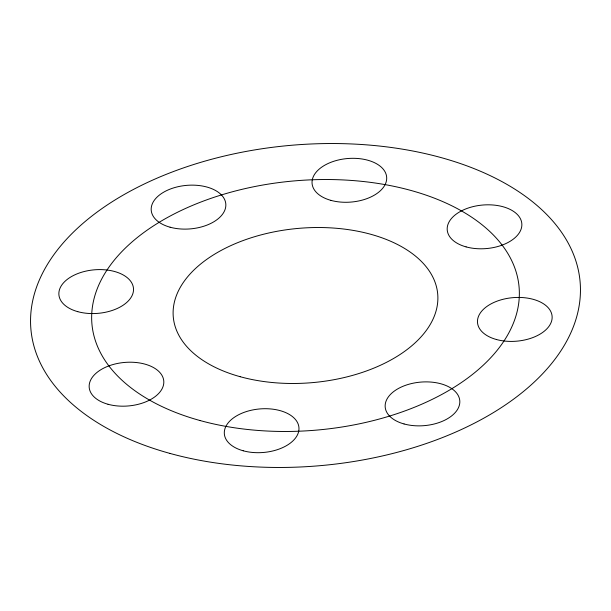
<?xml version="1.0" encoding="UTF-8"?>
<svg xmlns="http://www.w3.org/2000/svg" width="611" height="611" viewBox="0 0 611 611"><rect width="100%" height="100%" fill="white"/><g stroke="black" fill="none" stroke-linecap="round" stroke-linejoin="round"><path stroke-width="0.92" d="M240.184 376.704A132.709 77.437 -4.9 0 0 437.881 297.442A132.709 77.437 -4.9 0 0 238.435 242.353A132.709 77.437 -4.9 0 0 240.184 376.704M108.055 404.276A37.431 21.843 -4.9 0 0 163.817 381.921A37.431 21.843 -4.9 0 0 107.567 366.386A37.431 21.843 -4.9 0 0 108.055 404.276M243.216 450.788A37.431 21.843 -4.9 0 0 298.978 428.433A37.431 21.843 -4.9 0 0 242.72 412.891A37.431 21.843 -4.9 0 0 243.216 450.788M404.062 423.958A37.431 21.843 -4.9 0 0 459.823 401.603A37.431 21.843 -4.9 0 0 403.573 386.06A37.431 21.843 -4.9 0 0 404.062 423.958M496.384 339.502A37.431 21.843 -4.9 0 0 552.145 317.147A37.431 21.843 -4.9 0 0 495.895 301.605A37.431 21.843 -4.9 0 0 496.384 339.502M466.101 246.89A37.431 21.843 -4.9 0 0 521.863 224.535A37.431 21.843 -4.9 0 0 465.605 208.993A37.431 21.843 -4.9 0 0 466.101 246.89M330.941 200.377A37.431 21.843 -4.9 0 0 386.702 178.022A37.431 21.843 -4.9 0 0 330.452 162.488A37.431 21.843 -4.9 0 0 330.941 200.377M170.087 227.208A37.431 21.843 -4.9 0 0 225.849 204.853A37.431 21.843 -4.9 0 0 169.598 189.318A37.431 21.843 -4.9 0 0 170.087 227.208M77.765 311.663A37.431 21.843 -4.9 0 0 133.526 289.309A37.431 21.843 -4.9 0 0 77.276 273.774A37.431 21.843 -4.9 0 0 77.765 311.663M169.843 453.385A275.622 160.838 -4.9 0 0 580.45 288.766A275.622 160.838 -4.9 0 0 166.207 174.349A275.622 160.838 -4.9 0 0 169.843 453.385M199.988 420.521A214.369 125.095 -4.9 0 0 519.35 292.486A214.369 125.095 -4.9 0 0 197.162 203.494A214.369 125.095 -4.9 0 0 199.988 420.521"/></g></svg>
